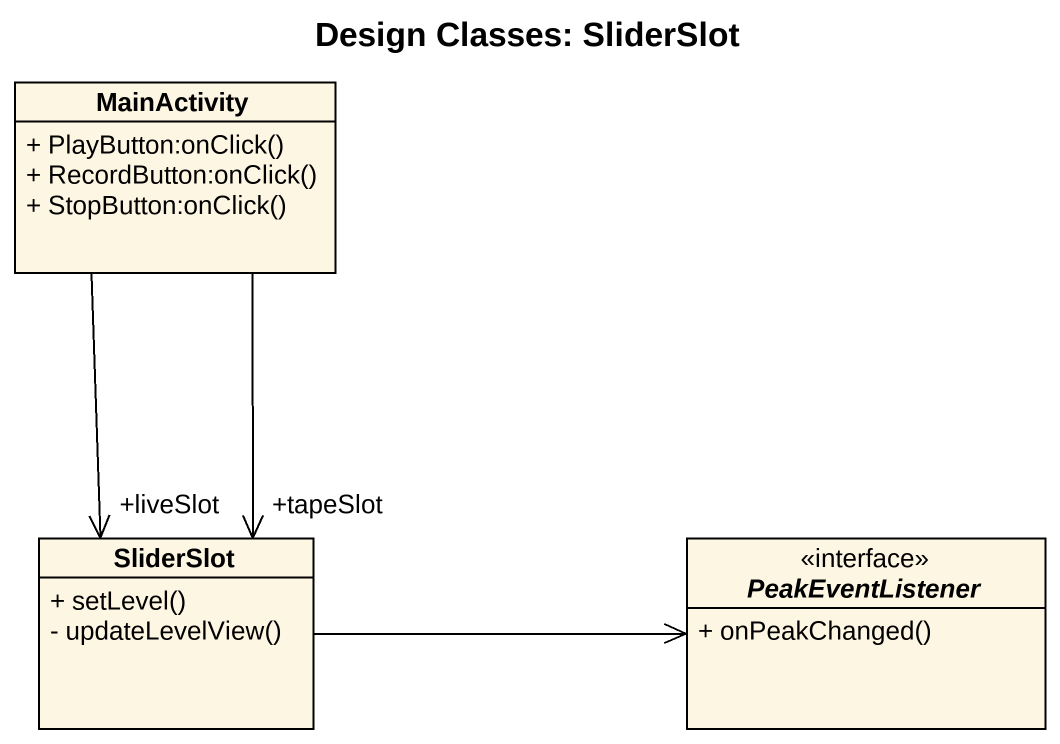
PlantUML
@startuml
title Design Classes: SliderSlot
hide circle
hide empty members
skinparam classAttributeIconSize 0
class MainActivity {
  + PlayButton:onClick()
  + RecordButton:onClick()
  + StopButton:onClick()
}
class SliderSlot {
  + setLevel()
  - updateLevelView()
}
interface PeakEventListener <<interface>> {
  + onPeakChanged()
}
MainActivity --> "+tapeSlot" SliderSlot
MainActivity --> "+liveSlot" SliderSlot
SliderSlot -right-> PeakEventListener
@enduml
